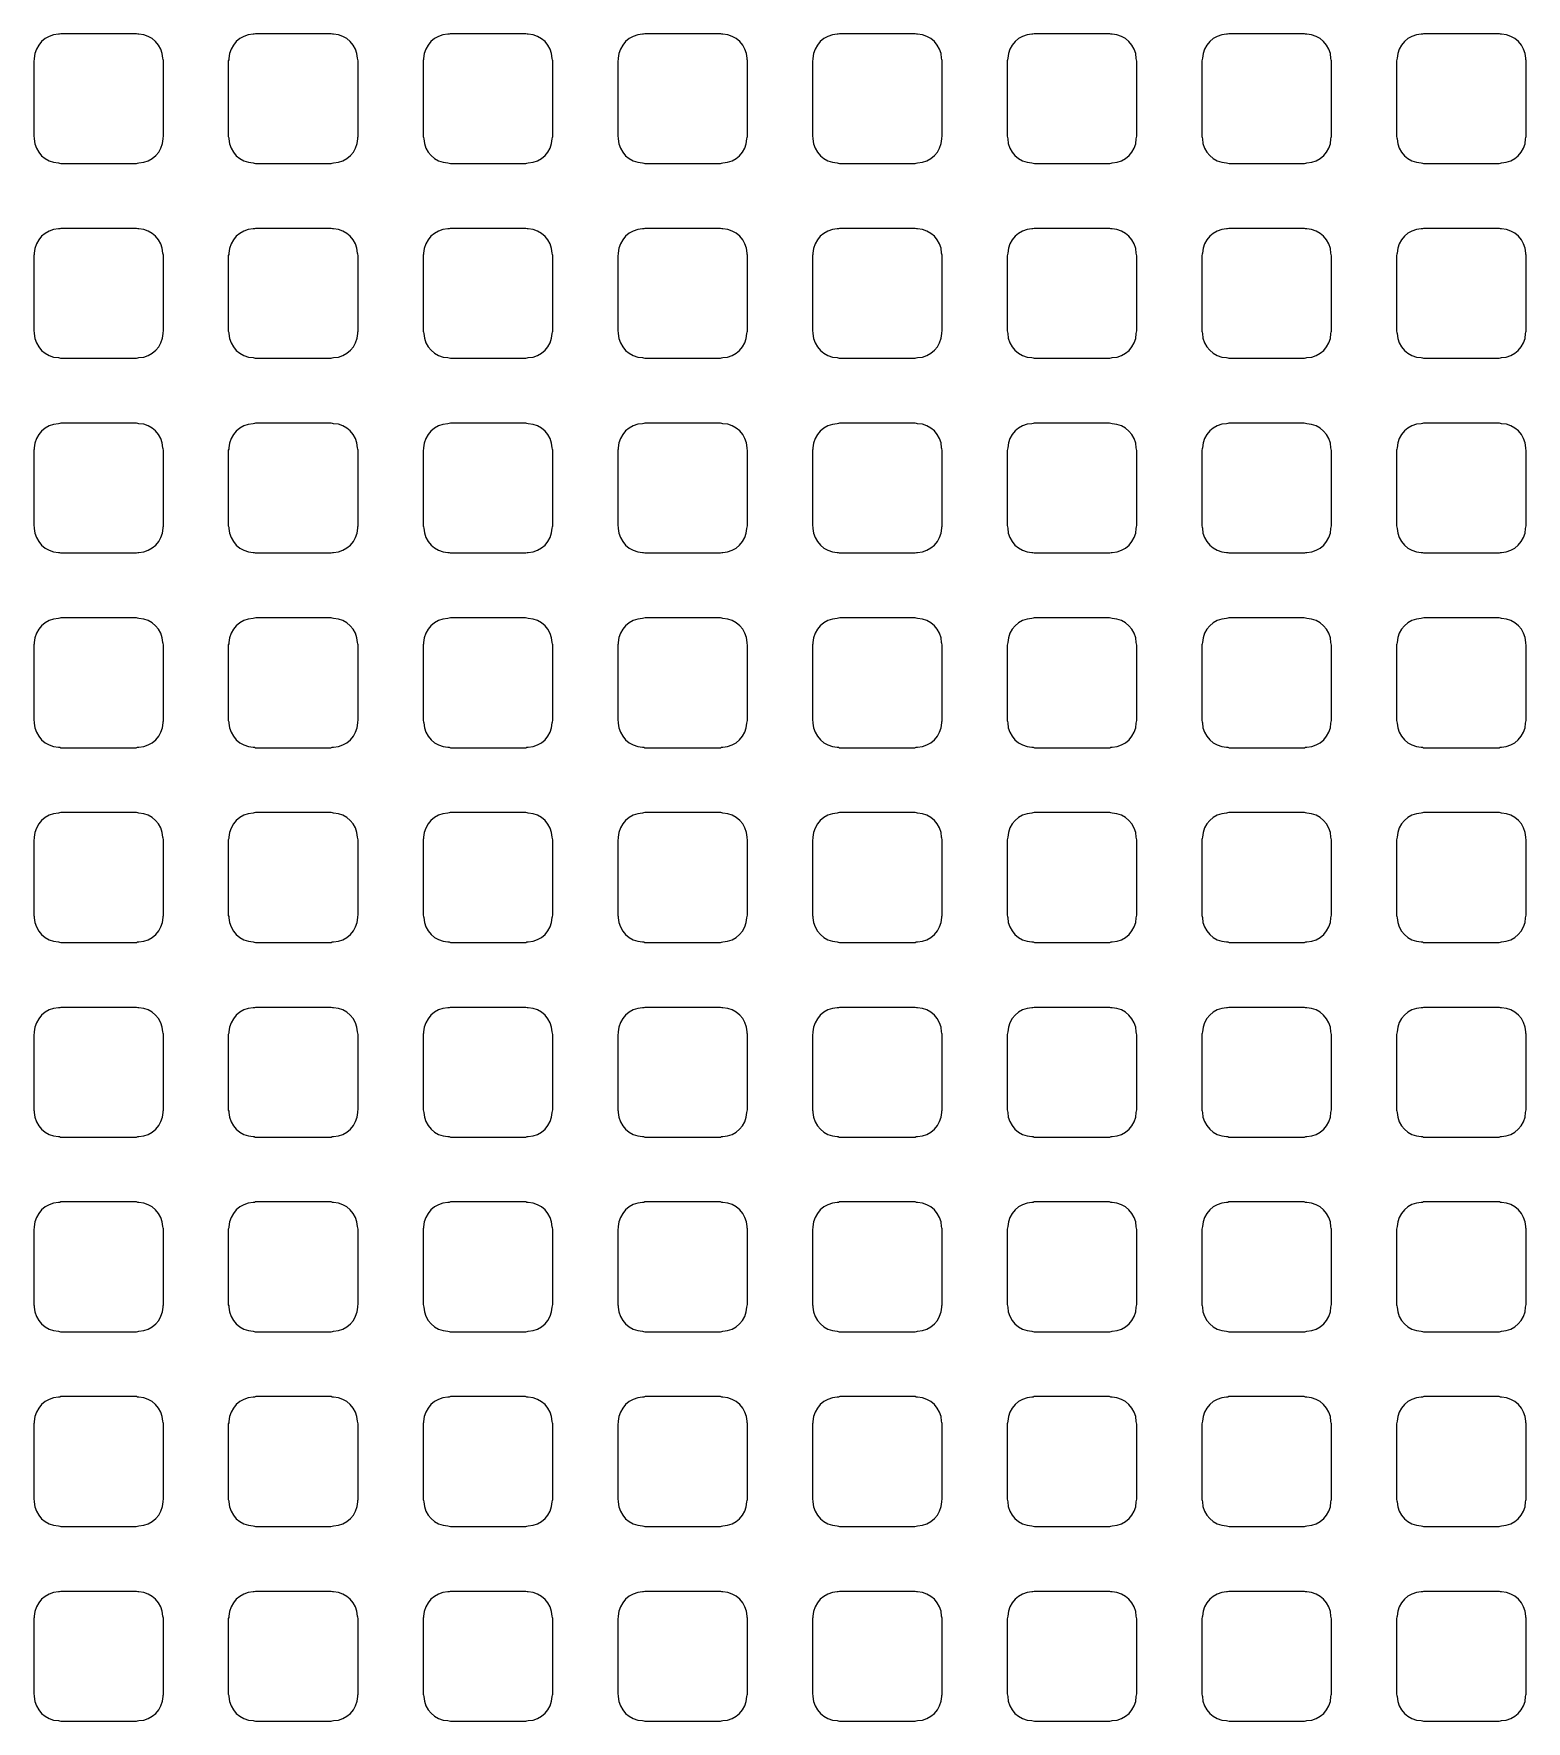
# Model space of a CAD drawing. Header units: millimetres. Extents: x 3440 to 3572, y 2 to 96.
# Drawn here: x 3529.025 to 3530.193, y 58.544 to 59.865 of the extents above; entities that cross this region are included whole.
import ezdxf

# ---------------------------------------------------------------- set-up
doc = ezdxf.new("R2010")
doc.units = ezdxf.units.MM
doc.header["$LTSCALE"] = 23.1
doc.layers.add('gbr-dxf', color=7, linetype='CONTINUOUS')

msp = doc.modelspace()

# ---------------------------------------------------------------- linework, layer by layer
at = {"layer": 'gbr-dxf', "linetype": 'Continuous'}
for points in [[(3529.0247, 59.7844, -0.095462), (3529.0251, 59.7825, 0.393729), (3529.044, 59.7637, -0.095482), (3529.0458, 59.7632), (3529.105, 59.7632, -0.104567), (3529.107, 59.7637, 0.393729), (3529.1259, 59.7826, -0.088868), (3529.1262, 59.7843), (3529.1262, 59.8438, -0.092621), (3529.1258, 59.8456, 0.393729), (3529.107, 59.8644, -0.092282), (3529.1052, 59.8648), (3529.0458, 59.8648, -0.095462), (3529.044, 59.8644, 0.393729), (3529.0251, 59.8455, -0.09841), (3529.0247, 59.8436)], [(3529.177, 59.7844, -0.098843), (3529.1775, 59.7825, 0.393729), (3529.1964, 59.7637, -0.095482), (3529.1982, 59.7632), (3529.2574, 59.7632, -0.104567), (3529.2594, 59.7637, 0.393729), (3529.2783, 59.7826, -0.09841), (3529.2787, 59.7845), (3529.2787, 59.8436, -0.101214), (3529.2782, 59.8456, 0.393729), (3529.2594, 59.8644, -0.092282), (3529.2576, 59.8648), (3529.1982, 59.8648, -0.095462), (3529.1964, 59.8644, 0.393729), (3529.1775, 59.8455, -0.101678), (3529.177, 59.8436)], [(3529.3295, 59.7845, -0.098843), (3529.33, 59.7826, 0.393729), (3529.3488, 59.7637, -0.104195), (3529.3508, 59.7632), (3529.4098, 59.7632, -0.101214), (3529.4118, 59.7637, 0.393729), (3529.4306, 59.7826, -0.09841), (3529.4311, 59.7845), (3529.4311, 59.8436, -0.101214), (3529.4306, 59.8455, 0.393729), (3529.4118, 59.8644, -0.095482), (3529.4099, 59.8648), (3529.3507, 59.8648, -0.098843), (3529.3488, 59.8644, 0.393729), (3529.3299, 59.8455, -0.088868), (3529.3295, 59.8438)], [(3529.4819, 59.7844, -0.095462), (3529.4823, 59.7825, 0.393729), (3529.5012, 59.7637, -0.09841), (3529.5031, 59.7632), (3529.5623, 59.7632, -0.095462), (3529.5641, 59.7637, 0.393729), (3529.583, 59.7825, -0.101678), (3529.5835, 59.7845), (3529.5835, 59.8438, -0.092621), (3529.5831, 59.8456, 0.393729), (3529.5642, 59.8644, -0.088868), (3529.5625, 59.8648), (3529.503, 59.8648, -0.092621), (3529.5012, 59.8644, 0.393729), (3529.4823, 59.8456, -0.09841), (3529.4819, 59.8436)], [(3529.6343, 59.7844, -0.095462), (3529.6347, 59.7825, 0.393729), (3529.6536, 59.7637, -0.095482), (3529.6554, 59.7632), (3529.7146, 59.7632, -0.104567), (3529.7166, 59.7637, 0.393729), (3529.7355, 59.7826, -0.088868), (3529.7358, 59.7843), (3529.7358, 59.8438, -0.092621), (3529.7354, 59.8456, 0.393729), (3529.7166, 59.8644, -0.092282), (3529.7148, 59.8648), (3529.6554, 59.8648, -0.095462), (3529.6536, 59.8644, 0.393729), (3529.6347, 59.8455, -0.09841), (3529.6343, 59.8436)], [(3529.7866, 59.7846, -0.104567), (3529.7871, 59.7826, 0.393729), (3529.806, 59.7637, -0.101678), (3529.808, 59.7632), (3529.8671, 59.7632, -0.098843), (3529.869, 59.7637, 0.393729), (3529.8878, 59.7825, -0.104195), (3529.8883, 59.7846), (3529.8883, 59.8434, -0.10699), (3529.8878, 59.8455, 0.393729), (3529.8689, 59.8644, -0.09841), (3529.867, 59.8648), (3529.8078, 59.8648, -0.089302), (3529.806, 59.8644, 0.393729), (3529.7872, 59.8456, -0.107228), (3529.7866, 59.8435)], [(3529.9391, 59.7844, -0.095462), (3529.9395, 59.7826, 0.393729), (3529.9584, 59.7637, -0.101678), (3529.9604, 59.7632), (3530.0195, 59.7632, -0.098843), (3530.0214, 59.7637, 0.393729), (3530.0402, 59.7825, -0.101678), (3530.0407, 59.7845), (3530.0407, 59.8435, -0.104567), (3530.0402, 59.8455, 0.393729), (3530.0213, 59.8644, -0.09841), (3530.0194, 59.8648), (3529.9602, 59.8648, -0.089302), (3529.9584, 59.8644, 0.393729), (3529.9396, 59.8456, -0.09841), (3529.9391, 59.8437)], [(3530.0915, 59.7844, -0.095462), (3530.0919, 59.7825, 0.393729), (3530.1108, 59.7637, -0.09841), (3530.1127, 59.7632), (3530.1719, 59.7632, -0.095462), (3530.1737, 59.7637, 0.393729), (3530.1926, 59.7825, -0.101678), (3530.1931, 59.7845), (3530.1931, 59.8438, -0.092621), (3530.1927, 59.8456, 0.393729), (3530.1738, 59.8644, -0.088868), (3530.1721, 59.8648), (3530.1126, 59.8648, -0.092621), (3530.1108, 59.8644, 0.393729), (3530.0919, 59.8456, -0.09841), (3530.0915, 59.8436)], [(3529.0247, 59.632, -0.095462), (3529.0251, 59.6301, 0.393729), (3529.044, 59.6113, -0.092282), (3529.0457, 59.6109), (3529.1051, 59.6109, -0.101214), (3529.107, 59.6113, 0.393729), (3529.1259, 59.6302, -0.088868), (3529.1262, 59.6319), (3529.1262, 59.6914, -0.092621), (3529.1258, 59.6932, 0.393729), (3529.107, 59.712, -0.095482), (3529.1051, 59.7124), (3529.0459, 59.7124, -0.098843), (3529.044, 59.712, 0.393729), (3529.0251, 59.6931, -0.09841), (3529.0247, 59.6912)], [(3529.177, 59.632, -0.098843), (3529.1775, 59.6301, 0.393729), (3529.1964, 59.6113, -0.092282), (3529.1981, 59.6109), (3529.2574, 59.6109, -0.101214), (3529.2594, 59.6113, 0.393729), (3529.2783, 59.6302, -0.09841), (3529.2787, 59.6321), (3529.2787, 59.6912, -0.101214), (3529.2782, 59.6932, 0.393729), (3529.2594, 59.712, -0.095482), (3529.2575, 59.7124), (3529.1983, 59.7124, -0.098843), (3529.1964, 59.712, 0.393729), (3529.1775, 59.6931, -0.101678), (3529.177, 59.6912)], [(3529.3295, 59.6321, -0.098843), (3529.33, 59.6302, 0.393729), (3529.3488, 59.6113, -0.101678), (3529.3508, 59.6109), (3529.4099, 59.6109, -0.098843), (3529.4118, 59.6113, 0.393729), (3529.4306, 59.6302, -0.09841), (3529.4311, 59.6321), (3529.4311, 59.6912, -0.101214), (3529.4306, 59.6931, 0.393729), (3529.4118, 59.712, -0.09841), (3529.4099, 59.7124), (3529.3507, 59.7124, -0.101214), (3529.3488, 59.712, 0.393729), (3529.3299, 59.6931, -0.088868), (3529.3295, 59.6914)], [(3529.4819, 59.632, -0.095462), (3529.4823, 59.6301, 0.393729), (3529.5012, 59.6113, -0.095482), (3529.503, 59.6109), (3529.5623, 59.6109, -0.092621), (3529.5641, 59.6113, 0.393729), (3529.583, 59.6301, -0.101678), (3529.5835, 59.6321), (3529.5835, 59.6914, -0.092621), (3529.5831, 59.6932, 0.393729), (3529.5642, 59.712, -0.092282), (3529.5624, 59.7124), (3529.5031, 59.7124, -0.095462), (3529.5012, 59.712, 0.393729), (3529.4823, 59.6932, -0.09841), (3529.4819, 59.6912)], [(3529.6343, 59.632, -0.095462), (3529.6347, 59.6301, 0.393729), (3529.6536, 59.6113, -0.092282), (3529.6553, 59.6109), (3529.7146, 59.6109, -0.101214), (3529.7166, 59.6113, 0.393729), (3529.7355, 59.6302, -0.088868), (3529.7358, 59.6319), (3529.7358, 59.6914, -0.092621), (3529.7354, 59.6932, 0.393729), (3529.7166, 59.712, -0.095482), (3529.7147, 59.7124), (3529.6555, 59.7124, -0.098843), (3529.6536, 59.712, 0.393729), (3529.6347, 59.6931, -0.09841), (3529.6343, 59.6912)], [(3529.7866, 59.6322, -0.104567), (3529.7871, 59.6302, 0.393729), (3529.806, 59.6113, -0.09841), (3529.8079, 59.6109), (3529.8671, 59.6109, -0.095462), (3529.869, 59.6113, 0.393729), (3529.8878, 59.6301, -0.104195), (3529.8883, 59.6322), (3529.8883, 59.691, -0.10699), (3529.8878, 59.6931, 0.393729), (3529.8689, 59.712, -0.101678), (3529.867, 59.7124), (3529.8078, 59.7124, -0.092621), (3529.806, 59.712, 0.393729), (3529.7872, 59.6932, -0.107228), (3529.7866, 59.6911)], [(3529.9391, 59.632, -0.095462), (3529.9395, 59.6302, 0.393729), (3529.9584, 59.6113, -0.09841), (3529.9603, 59.6109), (3530.0195, 59.6109, -0.095462), (3530.0214, 59.6113, 0.393729), (3530.0402, 59.6301, -0.101678), (3530.0407, 59.6321), (3530.0407, 59.6911, -0.104567), (3530.0402, 59.6931, 0.393729), (3530.0213, 59.712, -0.101678), (3530.0194, 59.7124), (3529.9602, 59.7124, -0.092621), (3529.9584, 59.712, 0.393729), (3529.9396, 59.6932, -0.09841), (3529.9391, 59.6913)], [(3530.0915, 59.632, -0.095462), (3530.0919, 59.6301, 0.393729), (3530.1108, 59.6113, -0.095482), (3530.1126, 59.6109), (3530.1719, 59.6109, -0.092621), (3530.1737, 59.6113, 0.393729), (3530.1926, 59.6301, -0.101678), (3530.1931, 59.6321), (3530.1931, 59.6914, -0.092621), (3530.1927, 59.6932, 0.393729), (3530.1738, 59.712, -0.092282), (3530.172, 59.7124), (3530.1127, 59.7124, -0.095462), (3530.1108, 59.712, 0.393729), (3530.0919, 59.6932, -0.09841), (3530.0915, 59.6912)], [(3529.0247, 59.4796, -0.095462), (3529.0251, 59.4777, 0.393729), (3529.044, 59.4589, -0.088868), (3529.0457, 59.4585), (3529.1051, 59.4585, -0.098843), (3529.107, 59.4589, 0.393729), (3529.1259, 59.4778, -0.088868), (3529.1262, 59.4795), (3529.1262, 59.539, -0.092621), (3529.1258, 59.5408, 0.393729), (3529.107, 59.5596, -0.09841), (3529.1051, 59.5601), (3529.0459, 59.5601, -0.101214), (3529.044, 59.5596, 0.393729), (3529.0251, 59.5407, -0.09841), (3529.0247, 59.5388)], [(3529.177, 59.4796, -0.098843), (3529.1775, 59.4777, 0.393729), (3529.1964, 59.4589, -0.088868), (3529.1981, 59.4585), (3529.2575, 59.4585, -0.098843), (3529.2594, 59.4589, 0.393729), (3529.2783, 59.4778, -0.09841), (3529.2787, 59.4797), (3529.2787, 59.5388, -0.101214), (3529.2782, 59.5408, 0.393729), (3529.2594, 59.5596, -0.09841), (3529.2575, 59.5601), (3529.1983, 59.5601, -0.101214), (3529.1964, 59.5596, 0.393729), (3529.1775, 59.5407, -0.101678), (3529.177, 59.5388)], [(3529.3295, 59.4797, -0.098843), (3529.33, 59.4778, 0.393729), (3529.3488, 59.4589, -0.09841), (3529.3507, 59.4585), (3529.4099, 59.4585, -0.095462), (3529.4118, 59.4589, 0.393729), (3529.4306, 59.4778, -0.09841), (3529.4311, 59.4797), (3529.4311, 59.5388, -0.101214), (3529.4306, 59.5407, 0.393729), (3529.4118, 59.5596, -0.101678), (3529.4098, 59.5601), (3529.3508, 59.5601, -0.104567), (3529.3488, 59.5596, 0.393729), (3529.3299, 59.5407, -0.088868), (3529.3295, 59.539)], [(3529.4819, 59.4796, -0.095462), (3529.4823, 59.4777, 0.393729), (3529.5012, 59.4589, -0.092282), (3529.503, 59.4585), (3529.5624, 59.4585, -0.089302), (3529.5641, 59.4589, 0.393729), (3529.583, 59.4777, -0.101678), (3529.5835, 59.4797), (3529.5835, 59.539, -0.092621), (3529.5831, 59.5408, 0.393729), (3529.5642, 59.5596, -0.095482), (3529.5624, 59.5601), (3529.5031, 59.5601, -0.098843), (3529.5012, 59.5596, 0.393729), (3529.4823, 59.5408, -0.09841), (3529.4819, 59.5388)], [(3529.6343, 59.4796, -0.095462), (3529.6347, 59.4777, 0.393729), (3529.6536, 59.4589, -0.088868), (3529.6553, 59.4585), (3529.7147, 59.4585, -0.098843), (3529.7166, 59.4589, 0.393729), (3529.7355, 59.4778, -0.088868), (3529.7358, 59.4795), (3529.7358, 59.539, -0.092621), (3529.7354, 59.5408, 0.393729), (3529.7166, 59.5596, -0.09841), (3529.7147, 59.5601), (3529.6555, 59.5601, -0.101214), (3529.6536, 59.5596, 0.393729), (3529.6347, 59.5407, -0.09841), (3529.6343, 59.5388)], [(3529.7866, 59.4798, -0.104567), (3529.7871, 59.4778, 0.393729), (3529.806, 59.4589, -0.095482), (3529.8078, 59.4585), (3529.8672, 59.4585, -0.092621), (3529.869, 59.4589, 0.393729), (3529.8878, 59.4777, -0.104195), (3529.8883, 59.4798), (3529.8883, 59.5386, -0.10699), (3529.8878, 59.5407, 0.393729), (3529.8689, 59.5596, -0.104195), (3529.8669, 59.5601), (3529.8079, 59.5601, -0.095462), (3529.806, 59.5596, 0.393729), (3529.7872, 59.5408, -0.107228), (3529.7866, 59.5387)], [(3529.9391, 59.4796, -0.095462), (3529.9395, 59.4778, 0.393729), (3529.9584, 59.4589, -0.095482), (3529.9603, 59.4585), (3530.0196, 59.4585, -0.092621), (3530.0214, 59.4589, 0.393729), (3530.0402, 59.4777, -0.101678), (3530.0407, 59.4797), (3530.0407, 59.5387, -0.104567), (3530.0402, 59.5407, 0.393729), (3530.0213, 59.5596, -0.104195), (3530.0193, 59.5601), (3529.9603, 59.5601, -0.095462), (3529.9584, 59.5596, 0.393729), (3529.9396, 59.5408, -0.09841), (3529.9391, 59.5389)], [(3530.0915, 59.4796, -0.095462), (3530.0919, 59.4777, 0.393729), (3530.1108, 59.4589, -0.092282), (3530.1126, 59.4585), (3530.172, 59.4585, -0.089302), (3530.1737, 59.4589, 0.393729), (3530.1926, 59.4777, -0.101678), (3530.1931, 59.4797), (3530.1931, 59.539, -0.092621), (3530.1927, 59.5408, 0.393729), (3530.1738, 59.5596, -0.095482), (3530.172, 59.5601), (3530.1127, 59.5601, -0.098843), (3530.1108, 59.5596, 0.393729), (3530.0919, 59.5408, -0.09841), (3530.0915, 59.5388)], [(3529.0247, 59.3272, -0.095462), (3529.0251, 59.3253, 0.393729), (3529.044, 59.3065, -0.09841), (3529.0459, 59.306), (3529.1049, 59.306, -0.10699), (3529.107, 59.3065, 0.393729), (3529.1259, 59.3254, -0.088868), (3529.1262, 59.3271), (3529.1262, 59.3866, -0.092621), (3529.1258, 59.3884, 0.393729), (3529.107, 59.4072, -0.101678), (3529.105, 59.4077), (3529.046, 59.4077, -0.104567), (3529.044, 59.4072, 0.393729), (3529.0251, 59.3883, -0.09841), (3529.0247, 59.3864)], [(3529.177, 59.3272, -0.098843), (3529.1775, 59.3253, 0.393729), (3529.1964, 59.3065, -0.09841), (3529.1983, 59.306), (3529.2573, 59.306, -0.10699), (3529.2594, 59.3065, 0.393729), (3529.2783, 59.3254, -0.09841), (3529.2787, 59.3273), (3529.2787, 59.3864, -0.101214), (3529.2782, 59.3884, 0.393729), (3529.2594, 59.4072, -0.101678), (3529.2574, 59.4077), (3529.1984, 59.4077, -0.104567), (3529.1964, 59.4072, 0.393729), (3529.1775, 59.3883, -0.101678), (3529.177, 59.3864)], [(3529.3295, 59.3273, -0.098843), (3529.33, 59.3254, 0.393729), (3529.3488, 59.3065, -0.107228), (3529.3509, 59.306), (3529.4098, 59.306, -0.104567), (3529.4118, 59.3065, 0.393729), (3529.4306, 59.3254, -0.09841), (3529.4311, 59.3273), (3529.4311, 59.3864, -0.101214), (3529.4306, 59.3883, 0.393729), (3529.4118, 59.4072, -0.104195), (3529.4097, 59.4077), (3529.3508, 59.4077, -0.10699), (3529.3488, 59.4072, 0.393729), (3529.3299, 59.3883, -0.088868), (3529.3295, 59.3866)], [(3529.4819, 59.3272, -0.095462), (3529.4823, 59.3253, 0.393729), (3529.5012, 59.3065, -0.101678), (3529.5031, 59.306), (3529.5622, 59.306, -0.098843), (3529.5641, 59.3065, 0.393729), (3529.583, 59.3253, -0.101678), (3529.5835, 59.3273), (3529.5835, 59.3866, -0.092621), (3529.5831, 59.3884, 0.393729), (3529.5642, 59.4072, -0.09841), (3529.5623, 59.4077), (3529.5032, 59.4077, -0.101214), (3529.5012, 59.4072, 0.393729), (3529.4823, 59.3884, -0.09841), (3529.4819, 59.3864)], [(3529.6343, 59.3272, -0.095462), (3529.6347, 59.3253, 0.393729), (3529.6536, 59.3065, -0.09841), (3529.6555, 59.306), (3529.7145, 59.306, -0.10699), (3529.7166, 59.3065, 0.393729), (3529.7355, 59.3254, -0.088868), (3529.7358, 59.3271), (3529.7358, 59.3866, -0.092621), (3529.7354, 59.3884, 0.393729), (3529.7166, 59.4072, -0.101678), (3529.7146, 59.4077), (3529.6556, 59.4077, -0.104567), (3529.6536, 59.4072, 0.393729), (3529.6347, 59.3883, -0.09841), (3529.6343, 59.3864)], [(3529.7866, 59.3274, -0.104567), (3529.7871, 59.3254, 0.393729), (3529.806, 59.3065, -0.104195), (3529.808, 59.306), (3529.867, 59.306, -0.101214), (3529.869, 59.3065, 0.393729), (3529.8878, 59.3253, -0.104195), (3529.8883, 59.3274), (3529.8883, 59.3862, -0.10699), (3529.8878, 59.3883, 0.393729), (3529.8689, 59.4072, -0.107228), (3529.8669, 59.4077), (3529.8079, 59.4077, -0.098843), (3529.806, 59.4072, 0.393729), (3529.7872, 59.3884, -0.107228), (3529.7866, 59.3863)], [(3529.9391, 59.3272, -0.095462), (3529.9395, 59.3254, 0.393729), (3529.9584, 59.3065, -0.104195), (3529.9604, 59.306), (3530.0194, 59.306, -0.101214), (3530.0214, 59.3065, 0.393729), (3530.0402, 59.3253, -0.101678), (3530.0407, 59.3273), (3530.0407, 59.3863, -0.104567), (3530.0402, 59.3883, 0.393729), (3530.0213, 59.4072, -0.107228), (3530.0193, 59.4077), (3529.9603, 59.4077, -0.098843), (3529.9584, 59.4072, 0.393729), (3529.9396, 59.3884, -0.09841), (3529.9391, 59.3865)], [(3530.0915, 59.3272, -0.095462), (3530.0919, 59.3253, 0.393729), (3530.1108, 59.3065, -0.101678), (3530.1127, 59.306), (3530.1718, 59.306, -0.098843), (3530.1737, 59.3065, 0.393729), (3530.1926, 59.3253, -0.101678), (3530.1931, 59.3273), (3530.1931, 59.3866, -0.092621), (3530.1927, 59.3884, 0.393729), (3530.1738, 59.4072, -0.09841), (3530.1719, 59.4077), (3530.1128, 59.4077, -0.101214), (3530.1108, 59.4072, 0.393729), (3530.0919, 59.3884, -0.09841), (3530.0915, 59.3864)], [(3529.0247, 59.1748, -0.095462), (3529.0251, 59.1729, 0.393729), (3529.044, 59.1541, -0.095482), (3529.0458, 59.1536), (3529.105, 59.1536, -0.104567), (3529.107, 59.1541, 0.393729), (3529.1259, 59.173, -0.088868), (3529.1262, 59.1747), (3529.1262, 59.2342, -0.092621), (3529.1258, 59.236, 0.393729), (3529.107, 59.2548, -0.092282), (3529.1052, 59.2552), (3529.0458, 59.2552, -0.095462), (3529.044, 59.2548, 0.393729), (3529.0251, 59.2359, -0.09841), (3529.0247, 59.234)], [(3529.177, 59.1748, -0.098843), (3529.1775, 59.1729, 0.393729), (3529.1964, 59.1541, -0.095482), (3529.1982, 59.1536), (3529.2574, 59.1536, -0.104567), (3529.2594, 59.1541, 0.393729), (3529.2783, 59.173, -0.09841), (3529.2787, 59.1749), (3529.2787, 59.234, -0.101214), (3529.2782, 59.236, 0.393729), (3529.2594, 59.2548, -0.092282), (3529.2576, 59.2552), (3529.1982, 59.2552, -0.095462), (3529.1964, 59.2548, 0.393729), (3529.1775, 59.2359, -0.101678), (3529.177, 59.234)], [(3529.3295, 59.1749, -0.098843), (3529.33, 59.173, 0.393729), (3529.3488, 59.1541, -0.104195), (3529.3508, 59.1536), (3529.4098, 59.1536, -0.101214), (3529.4118, 59.1541, 0.393729), (3529.4306, 59.173, -0.09841), (3529.4311, 59.1749), (3529.4311, 59.234, -0.101214), (3529.4306, 59.2359, 0.393729), (3529.4118, 59.2548, -0.095482), (3529.4099, 59.2552), (3529.3507, 59.2552, -0.098843), (3529.3488, 59.2548, 0.393729), (3529.3299, 59.2359, -0.088868), (3529.3295, 59.2342)], [(3529.4819, 59.1748, -0.095462), (3529.4823, 59.1729, 0.393729), (3529.5012, 59.1541, -0.09841), (3529.5031, 59.1536), (3529.5623, 59.1536, -0.095462), (3529.5641, 59.1541, 0.393729), (3529.583, 59.1729, -0.101678), (3529.5835, 59.1749), (3529.5835, 59.2342, -0.092621), (3529.5831, 59.236, 0.393729), (3529.5642, 59.2548, -0.088868), (3529.5625, 59.2552), (3529.503, 59.2552, -0.092621), (3529.5012, 59.2548, 0.393729), (3529.4823, 59.236, -0.09841), (3529.4819, 59.234)], [(3529.6343, 59.1748, -0.095462), (3529.6347, 59.1729, 0.393729), (3529.6536, 59.1541, -0.095482), (3529.6554, 59.1536), (3529.7146, 59.1536, -0.104567), (3529.7166, 59.1541, 0.393729), (3529.7355, 59.173, -0.088868), (3529.7358, 59.1747), (3529.7358, 59.2342, -0.092621), (3529.7354, 59.236, 0.393729), (3529.7166, 59.2548, -0.092282), (3529.7148, 59.2552), (3529.6554, 59.2552, -0.095462), (3529.6536, 59.2548, 0.393729), (3529.6347, 59.2359, -0.09841), (3529.6343, 59.234)], [(3529.7866, 59.175, -0.104567), (3529.7871, 59.173, 0.393729), (3529.806, 59.1541, -0.101678), (3529.808, 59.1536), (3529.8671, 59.1536, -0.098843), (3529.869, 59.1541, 0.393729), (3529.8878, 59.1729, -0.104195), (3529.8883, 59.175), (3529.8883, 59.2338, -0.10699), (3529.8878, 59.2359, 0.393729), (3529.8689, 59.2548, -0.09841), (3529.867, 59.2552), (3529.8078, 59.2552, -0.089302), (3529.806, 59.2548, 0.393729), (3529.7872, 59.236, -0.107228), (3529.7866, 59.2339)], [(3529.9391, 59.1748, -0.095462), (3529.9395, 59.173, 0.393729), (3529.9584, 59.1541, -0.101678), (3529.9604, 59.1536), (3530.0195, 59.1536, -0.098843), (3530.0214, 59.1541, 0.393729), (3530.0402, 59.1729, -0.101678), (3530.0407, 59.1749), (3530.0407, 59.2339, -0.104567), (3530.0402, 59.2359, 0.393729), (3530.0213, 59.2548, -0.09841), (3530.0194, 59.2552), (3529.9602, 59.2552, -0.089302), (3529.9584, 59.2548, 0.393729), (3529.9396, 59.236, -0.09841), (3529.9391, 59.2341)], [(3530.0915, 59.1748, -0.095462), (3530.0919, 59.1729, 0.393729), (3530.1108, 59.1541, -0.09841), (3530.1127, 59.1536), (3530.1719, 59.1536, -0.095462), (3530.1737, 59.1541, 0.393729), (3530.1926, 59.1729, -0.101678), (3530.1931, 59.1749), (3530.1931, 59.2342, -0.092621), (3530.1927, 59.236, 0.393729), (3530.1738, 59.2548, -0.088868), (3530.1721, 59.2552), (3530.1126, 59.2552, -0.092621), (3530.1108, 59.2548, 0.393729), (3530.0919, 59.236, -0.09841), (3530.0915, 59.234)], [(3529.0247, 59.0224, -0.095462), (3529.0251, 59.0205, 0.393729), (3529.044, 59.0017, -0.092282), (3529.0457, 59.0013), (3529.1051, 59.0013, -0.101214), (3529.107, 59.0017, 0.393729), (3529.1259, 59.0206, -0.088868), (3529.1262, 59.0223), (3529.1262, 59.0818, -0.092621), (3529.1258, 59.0836, 0.393729), (3529.107, 59.1024, -0.095482), (3529.1051, 59.1028), (3529.0459, 59.1028, -0.098843), (3529.044, 59.1024, 0.393729), (3529.0251, 59.0835, -0.09841), (3529.0247, 59.0816)], [(3529.177, 59.0224, -0.098843), (3529.1775, 59.0205, 0.393729), (3529.1964, 59.0017, -0.092282), (3529.1981, 59.0013), (3529.2574, 59.0013, -0.101214), (3529.2594, 59.0017, 0.393729), (3529.2783, 59.0206, -0.09841), (3529.2787, 59.0225), (3529.2787, 59.0816, -0.101214), (3529.2782, 59.0836, 0.393729), (3529.2594, 59.1024, -0.095482), (3529.2575, 59.1028), (3529.1983, 59.1028, -0.098843), (3529.1964, 59.1024, 0.393729), (3529.1775, 59.0835, -0.101678), (3529.177, 59.0816)], [(3529.3295, 59.0225, -0.098843), (3529.33, 59.0206, 0.393729), (3529.3488, 59.0017, -0.101678), (3529.3508, 59.0013), (3529.4099, 59.0013, -0.098843), (3529.4118, 59.0017, 0.393729), (3529.4306, 59.0206, -0.09841), (3529.4311, 59.0225), (3529.4311, 59.0816, -0.101214), (3529.4306, 59.0835, 0.393729), (3529.4118, 59.1024, -0.09841), (3529.4099, 59.1028), (3529.3507, 59.1028, -0.101214), (3529.3488, 59.1024, 0.393729), (3529.3299, 59.0835, -0.088868), (3529.3295, 59.0818)], [(3529.4819, 59.0224, -0.095462), (3529.4823, 59.0205, 0.393729), (3529.5012, 59.0017, -0.095482), (3529.503, 59.0013), (3529.5623, 59.0013, -0.092621), (3529.5641, 59.0017, 0.393729), (3529.583, 59.0205, -0.101678), (3529.5835, 59.0225), (3529.5835, 59.0818, -0.092621), (3529.5831, 59.0836, 0.393729), (3529.5642, 59.1024, -0.092282), (3529.5624, 59.1028), (3529.5031, 59.1028, -0.095462), (3529.5012, 59.1024, 0.393729), (3529.4823, 59.0836, -0.09841), (3529.4819, 59.0816)], [(3529.6343, 59.0224, -0.095462), (3529.6347, 59.0205, 0.393729), (3529.6536, 59.0017, -0.092282), (3529.6553, 59.0013), (3529.7146, 59.0013, -0.101214), (3529.7166, 59.0017, 0.393729), (3529.7355, 59.0206, -0.088868), (3529.7358, 59.0223), (3529.7358, 59.0818, -0.092621), (3529.7354, 59.0836, 0.393729), (3529.7166, 59.1024, -0.095482), (3529.7147, 59.1028), (3529.6555, 59.1028, -0.098843), (3529.6536, 59.1024, 0.393729), (3529.6347, 59.0835, -0.09841), (3529.6343, 59.0816)], [(3529.7866, 59.0226, -0.104567), (3529.7871, 59.0206, 0.393729), (3529.806, 59.0017, -0.09841), (3529.8079, 59.0013), (3529.8671, 59.0013, -0.095462), (3529.869, 59.0017, 0.393729), (3529.8878, 59.0205, -0.104195), (3529.8883, 59.0226), (3529.8883, 59.0814, -0.10699), (3529.8878, 59.0835, 0.393729), (3529.8689, 59.1024, -0.101678), (3529.867, 59.1028), (3529.8078, 59.1028, -0.092621), (3529.806, 59.1024, 0.393729), (3529.7872, 59.0836, -0.107228), (3529.7866, 59.0815)], [(3529.9391, 59.0224, -0.095462), (3529.9395, 59.0206, 0.393729), (3529.9584, 59.0017, -0.09841), (3529.9603, 59.0013), (3530.0195, 59.0013, -0.095462), (3530.0214, 59.0017, 0.393729), (3530.0402, 59.0205, -0.101678), (3530.0407, 59.0225), (3530.0407, 59.0815, -0.104567), (3530.0402, 59.0835, 0.393729), (3530.0213, 59.1024, -0.101678), (3530.0194, 59.1028), (3529.9602, 59.1028, -0.092621), (3529.9584, 59.1024, 0.393729), (3529.9396, 59.0836, -0.09841), (3529.9391, 59.0817)], [(3530.0915, 59.0224, -0.095462), (3530.0919, 59.0205, 0.393729), (3530.1108, 59.0017, -0.095482), (3530.1126, 59.0013), (3530.1719, 59.0013, -0.092621), (3530.1737, 59.0017, 0.393729), (3530.1926, 59.0205, -0.101678), (3530.1931, 59.0225), (3530.1931, 59.0818, -0.092621), (3530.1927, 59.0836, 0.393729), (3530.1738, 59.1024, -0.092282), (3530.172, 59.1028), (3530.1127, 59.1028, -0.095462), (3530.1108, 59.1024, 0.393729), (3530.0919, 59.0836, -0.09841), (3530.0915, 59.0816)], [(3529.0247, 58.87, -0.095462), (3529.0251, 58.8681, 0.393729), (3529.044, 58.8493, -0.088868), (3529.0457, 58.8489), (3529.1051, 58.8489, -0.098843), (3529.107, 58.8493, 0.393729), (3529.1259, 58.8682, -0.088868), (3529.1262, 58.8699), (3529.1262, 58.9294, -0.092621), (3529.1258, 58.9312, 0.393729), (3529.107, 58.95, -0.09841), (3529.1051, 58.9505), (3529.0459, 58.9505, -0.101214), (3529.044, 58.95, 0.393729), (3529.0251, 58.9311, -0.09841), (3529.0247, 58.9292)], [(3529.177, 58.87, -0.098843), (3529.1775, 58.8681, 0.393729), (3529.1964, 58.8493, -0.088868), (3529.1981, 58.8489), (3529.2575, 58.8489, -0.098843), (3529.2594, 58.8493, 0.393729), (3529.2783, 58.8682, -0.09841), (3529.2787, 58.8701), (3529.2787, 58.9292, -0.101214), (3529.2782, 58.9312, 0.393729), (3529.2594, 58.95, -0.09841), (3529.2575, 58.9505), (3529.1983, 58.9505, -0.101214), (3529.1964, 58.95, 0.393729), (3529.1775, 58.9311, -0.101678), (3529.177, 58.9292)], [(3529.3295, 58.8701, -0.098843), (3529.33, 58.8682, 0.393729), (3529.3488, 58.8493, -0.09841), (3529.3507, 58.8489), (3529.4099, 58.8489, -0.095462), (3529.4118, 58.8493, 0.393729), (3529.4306, 58.8682, -0.09841), (3529.4311, 58.8701), (3529.4311, 58.9292, -0.101214), (3529.4306, 58.9311, 0.393729), (3529.4118, 58.95, -0.101678), (3529.4098, 58.9505), (3529.3508, 58.9505, -0.104567), (3529.3488, 58.95, 0.393729), (3529.3299, 58.9311, -0.088868), (3529.3295, 58.9294)], [(3529.4819, 58.87, -0.095462), (3529.4823, 58.8681, 0.393729), (3529.5012, 58.8493, -0.092282), (3529.503, 58.8489), (3529.5624, 58.8489, -0.089302), (3529.5641, 58.8493, 0.393729), (3529.583, 58.8681, -0.101678), (3529.5835, 58.8701), (3529.5835, 58.9294, -0.092621), (3529.5831, 58.9312, 0.393729), (3529.5642, 58.95, -0.095482), (3529.5624, 58.9505), (3529.5031, 58.9505, -0.098843), (3529.5012, 58.95, 0.393729), (3529.4823, 58.9312, -0.09841), (3529.4819, 58.9292)], [(3529.6343, 58.87, -0.095462), (3529.6347, 58.8681, 0.393729), (3529.6536, 58.8493, -0.088868), (3529.6553, 58.8489), (3529.7147, 58.8489, -0.098843), (3529.7166, 58.8493, 0.393729), (3529.7355, 58.8682, -0.088868), (3529.7358, 58.8699), (3529.7358, 58.9294, -0.092621), (3529.7354, 58.9312, 0.393729), (3529.7166, 58.95, -0.09841), (3529.7147, 58.9505), (3529.6555, 58.9505, -0.101214), (3529.6536, 58.95, 0.393729), (3529.6347, 58.9311, -0.09841), (3529.6343, 58.9292)], [(3529.7866, 58.8702, -0.104567), (3529.7871, 58.8682, 0.393729), (3529.806, 58.8493, -0.095482), (3529.8078, 58.8489), (3529.8672, 58.8489, -0.092621), (3529.869, 58.8493, 0.393729), (3529.8878, 58.8681, -0.104195), (3529.8883, 58.8702), (3529.8883, 58.929, -0.10699), (3529.8878, 58.9311, 0.393729), (3529.8689, 58.95, -0.104195), (3529.8669, 58.9505), (3529.8079, 58.9505, -0.095462), (3529.806, 58.95, 0.393729), (3529.7872, 58.9312, -0.107228), (3529.7866, 58.9291)], [(3529.9391, 58.87, -0.095462), (3529.9395, 58.8682, 0.393729), (3529.9584, 58.8493, -0.095482), (3529.9603, 58.8489), (3530.0196, 58.8489, -0.092621), (3530.0214, 58.8493, 0.393729), (3530.0402, 58.8681, -0.101678), (3530.0407, 58.8701), (3530.0407, 58.9291, -0.104567), (3530.0402, 58.9311, 0.393729), (3530.0213, 58.95, -0.104195), (3530.0193, 58.9505), (3529.9603, 58.9505, -0.095462), (3529.9584, 58.95, 0.393729), (3529.9396, 58.9312, -0.09841), (3529.9391, 58.9293)], [(3530.0915, 58.87, -0.095462), (3530.0919, 58.8681, 0.393729), (3530.1108, 58.8493, -0.092282), (3530.1126, 58.8489), (3530.172, 58.8489, -0.089302), (3530.1737, 58.8493, 0.393729), (3530.1926, 58.8681, -0.101678), (3530.1931, 58.8701), (3530.1931, 58.9294, -0.092621), (3530.1927, 58.9312, 0.393729), (3530.1738, 58.95, -0.095482), (3530.172, 58.9505), (3530.1127, 58.9505, -0.098843), (3530.1108, 58.95, 0.393729), (3530.0919, 58.9312, -0.09841), (3530.0915, 58.9292)], [(3529.0247, 58.7176, -0.095462), (3529.0251, 58.7157, 0.393729), (3529.044, 58.6969, -0.09841), (3529.0459, 58.6964), (3529.1049, 58.6964, -0.10699), (3529.107, 58.6969, 0.393729), (3529.1259, 58.7158, -0.088868), (3529.1262, 58.7175), (3529.1262, 58.777, -0.092621), (3529.1258, 58.7788, 0.393729), (3529.107, 58.7976, -0.101678), (3529.105, 58.7981), (3529.046, 58.7981, -0.104567), (3529.044, 58.7976, 0.393729), (3529.0251, 58.7787, -0.09841), (3529.0247, 58.7768)], [(3529.177, 58.7176, -0.098843), (3529.1775, 58.7157, 0.393729), (3529.1964, 58.6969, -0.09841), (3529.1983, 58.6964), (3529.2573, 58.6964, -0.10699), (3529.2594, 58.6969, 0.393729), (3529.2783, 58.7158, -0.09841), (3529.2787, 58.7177), (3529.2787, 58.7768, -0.101214), (3529.2782, 58.7788, 0.393729), (3529.2594, 58.7976, -0.101678), (3529.2574, 58.7981), (3529.1984, 58.7981, -0.104567), (3529.1964, 58.7976, 0.393729), (3529.1775, 58.7787, -0.101678), (3529.177, 58.7768)], [(3529.3295, 58.7177, -0.098843), (3529.33, 58.7158, 0.393729), (3529.3488, 58.6969, -0.107228), (3529.3509, 58.6964), (3529.4098, 58.6964, -0.104567), (3529.4118, 58.6969, 0.393729), (3529.4306, 58.7158, -0.09841), (3529.4311, 58.7177), (3529.4311, 58.7768, -0.101214), (3529.4306, 58.7787, 0.393729), (3529.4118, 58.7976, -0.104195), (3529.4097, 58.7981), (3529.3508, 58.7981, -0.10699), (3529.3488, 58.7976, 0.393729), (3529.3299, 58.7787, -0.088868), (3529.3295, 58.777)], [(3529.4819, 58.7176, -0.095462), (3529.4823, 58.7157, 0.393729), (3529.5012, 58.6969, -0.101678), (3529.5031, 58.6964), (3529.5622, 58.6964, -0.098843), (3529.5641, 58.6969, 0.393729), (3529.583, 58.7157, -0.101678), (3529.5835, 58.7177), (3529.5835, 58.777, -0.092621), (3529.5831, 58.7788, 0.393729), (3529.5642, 58.7976, -0.09841), (3529.5623, 58.7981), (3529.5032, 58.7981, -0.101214), (3529.5012, 58.7976, 0.393729), (3529.4823, 58.7788, -0.09841), (3529.4819, 58.7768)], [(3529.6343, 58.7176, -0.095462), (3529.6347, 58.7157, 0.393729), (3529.6536, 58.6969, -0.09841), (3529.6555, 58.6964), (3529.7145, 58.6964, -0.10699), (3529.7166, 58.6969, 0.393729), (3529.7355, 58.7158, -0.088868), (3529.7358, 58.7175), (3529.7358, 58.777, -0.092621), (3529.7354, 58.7788, 0.393729), (3529.7166, 58.7976, -0.101678), (3529.7146, 58.7981), (3529.6556, 58.7981, -0.104567), (3529.6536, 58.7976, 0.393729), (3529.6347, 58.7787, -0.09841), (3529.6343, 58.7768)], [(3529.7866, 58.7178, -0.104567), (3529.7871, 58.7158, 0.393729), (3529.806, 58.6969, -0.104195), (3529.808, 58.6964), (3529.867, 58.6964, -0.101214), (3529.869, 58.6969, 0.393729), (3529.8878, 58.7157, -0.104195), (3529.8883, 58.7178), (3529.8883, 58.7766, -0.10699), (3529.8878, 58.7787, 0.393729), (3529.8689, 58.7976, -0.107228), (3529.8669, 58.7981), (3529.8079, 58.7981, -0.098843), (3529.806, 58.7976, 0.393729), (3529.7872, 58.7788, -0.107228), (3529.7866, 58.7767)], [(3529.9391, 58.7176, -0.095462), (3529.9395, 58.7158, 0.393729), (3529.9584, 58.6969, -0.104195), (3529.9604, 58.6964), (3530.0194, 58.6964, -0.101214), (3530.0214, 58.6969, 0.393729), (3530.0402, 58.7157, -0.101678), (3530.0407, 58.7177), (3530.0407, 58.7767, -0.104567), (3530.0402, 58.7787, 0.393729), (3530.0213, 58.7976, -0.107228), (3530.0193, 58.7981), (3529.9603, 58.7981, -0.098843), (3529.9584, 58.7976, 0.393729), (3529.9396, 58.7788, -0.09841), (3529.9391, 58.7769)], [(3530.0915, 58.7176, -0.095462), (3530.0919, 58.7157, 0.393729), (3530.1108, 58.6969, -0.101678), (3530.1127, 58.6964), (3530.1718, 58.6964, -0.098843), (3530.1737, 58.6969, 0.393729), (3530.1926, 58.7157, -0.101678), (3530.1931, 58.7177), (3530.1931, 58.777, -0.092621), (3530.1927, 58.7788, 0.393729), (3530.1738, 58.7976, -0.09841), (3530.1719, 58.7981), (3530.1128, 58.7981, -0.101214), (3530.1108, 58.7976, 0.393729), (3530.0919, 58.7788, -0.09841), (3530.0915, 58.7768)], [(3529.0247, 58.5652, -0.095462), (3529.0251, 58.5633, 0.393729), (3529.044, 58.5445, -0.095482), (3529.0458, 58.544), (3529.105, 58.544, -0.104567), (3529.107, 58.5445, 0.393729), (3529.1259, 58.5634, -0.088868), (3529.1262, 58.5651), (3529.1262, 58.6246, -0.092621), (3529.1258, 58.6264, 0.393729), (3529.107, 58.6452, -0.092282), (3529.1052, 58.6456), (3529.0458, 58.6456, -0.095462), (3529.044, 58.6452, 0.393729), (3529.0251, 58.6263, -0.09841), (3529.0247, 58.6244)], [(3529.177, 58.5652, -0.098843), (3529.1775, 58.5633, 0.393729), (3529.1964, 58.5445, -0.095482), (3529.1982, 58.544), (3529.2574, 58.544, -0.104567), (3529.2594, 58.5445, 0.393729), (3529.2783, 58.5634, -0.09841), (3529.2787, 58.5653), (3529.2787, 58.6244, -0.101214), (3529.2782, 58.6264, 0.393729), (3529.2594, 58.6452, -0.092282), (3529.2576, 58.6456), (3529.1982, 58.6456, -0.095462), (3529.1964, 58.6452, 0.393729), (3529.1775, 58.6263, -0.101678), (3529.177, 58.6244)], [(3529.3295, 58.5653, -0.098843), (3529.33, 58.5634, 0.393729), (3529.3488, 58.5445, -0.104195), (3529.3508, 58.544), (3529.4098, 58.544, -0.101214), (3529.4118, 58.5445, 0.393729), (3529.4306, 58.5634, -0.09841), (3529.4311, 58.5653), (3529.4311, 58.6244, -0.101214), (3529.4306, 58.6263, 0.393729), (3529.4118, 58.6452, -0.095482), (3529.4099, 58.6456), (3529.3507, 58.6456, -0.098843), (3529.3488, 58.6452, 0.393729), (3529.3299, 58.6263, -0.088868), (3529.3295, 58.6246)], [(3529.4819, 58.5652, -0.095462), (3529.4823, 58.5633, 0.393729), (3529.5012, 58.5445, -0.09841), (3529.5031, 58.544), (3529.5623, 58.544, -0.095462), (3529.5641, 58.5445, 0.393729), (3529.583, 58.5633, -0.101678), (3529.5835, 58.5653), (3529.5835, 58.6246, -0.092621), (3529.5831, 58.6264, 0.393729), (3529.5642, 58.6452, -0.088868), (3529.5625, 58.6456), (3529.503, 58.6456, -0.092621), (3529.5012, 58.6452, 0.393729), (3529.4823, 58.6264, -0.09841), (3529.4819, 58.6244)], [(3529.6343, 58.5652, -0.095462), (3529.6347, 58.5633, 0.393729), (3529.6536, 58.5445, -0.095482), (3529.6554, 58.544), (3529.7146, 58.544, -0.104567), (3529.7166, 58.5445, 0.393729), (3529.7355, 58.5634, -0.088868), (3529.7358, 58.5651), (3529.7358, 58.6246, -0.092621), (3529.7354, 58.6264, 0.393729), (3529.7166, 58.6452, -0.092282), (3529.7148, 58.6456), (3529.6554, 58.6456, -0.095462), (3529.6536, 58.6452, 0.393729), (3529.6347, 58.6263, -0.09841), (3529.6343, 58.6244)], [(3529.7866, 58.5654, -0.104567), (3529.7871, 58.5634, 0.393729), (3529.806, 58.5445, -0.101678), (3529.808, 58.544), (3529.8671, 58.544, -0.098843), (3529.869, 58.5445, 0.393729), (3529.8878, 58.5633, -0.104195), (3529.8883, 58.5654), (3529.8883, 58.6242, -0.10699), (3529.8878, 58.6263, 0.393729), (3529.8689, 58.6452, -0.09841), (3529.867, 58.6456), (3529.8078, 58.6456, -0.089302), (3529.806, 58.6452, 0.393729), (3529.7872, 58.6264, -0.107228), (3529.7866, 58.6243)], [(3529.9391, 58.5652, -0.095462), (3529.9395, 58.5634, 0.393729), (3529.9584, 58.5445, -0.101678), (3529.9604, 58.544), (3530.0195, 58.544, -0.098843), (3530.0214, 58.5445, 0.393729), (3530.0402, 58.5633, -0.101678), (3530.0407, 58.5653), (3530.0407, 58.6243, -0.104567), (3530.0402, 58.6263, 0.393729), (3530.0213, 58.6452, -0.09841), (3530.0194, 58.6456), (3529.9602, 58.6456, -0.089302), (3529.9584, 58.6452, 0.393729), (3529.9396, 58.6264, -0.09841), (3529.9391, 58.6245)], [(3530.0915, 58.5652, -0.095462), (3530.0919, 58.5633, 0.393729), (3530.1108, 58.5445, -0.09841), (3530.1127, 58.544), (3530.1719, 58.544, -0.095462), (3530.1737, 58.5445, 0.393729), (3530.1926, 58.5633, -0.101678), (3530.1931, 58.5653), (3530.1931, 58.6246, -0.092621), (3530.1927, 58.6264, 0.393729), (3530.1738, 58.6452, -0.088868), (3530.1721, 58.6456), (3530.1126, 58.6456, -0.092621), (3530.1108, 58.6452, 0.393729), (3530.0919, 58.6264, -0.09841), (3530.0915, 58.6244)]]:
    msp.add_lwpolyline(points, format="xyb", close=True, dxfattribs=at)

doc.saveas('drawing.dxf')
